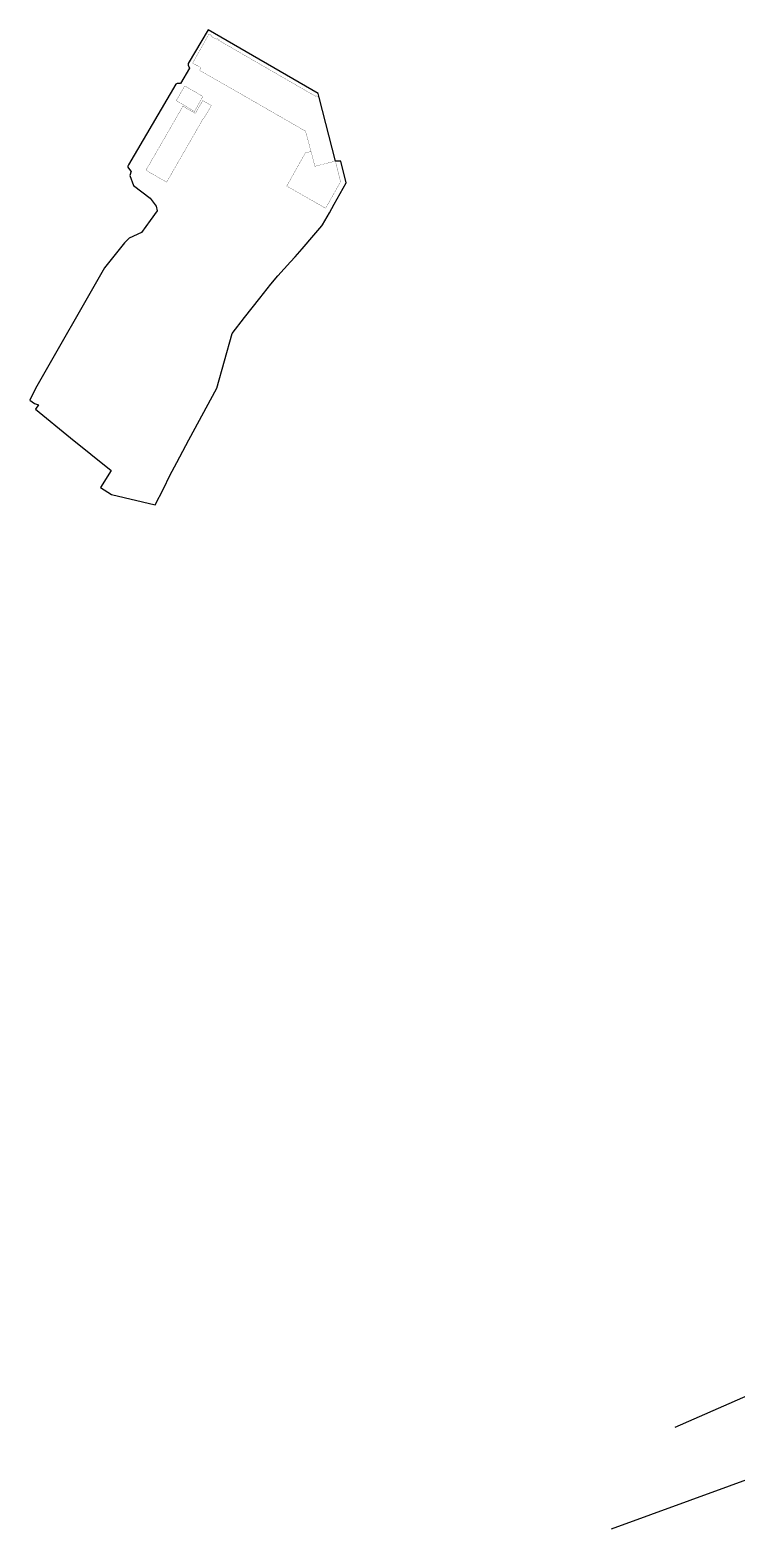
# Model space of a CAD drawing. Header units: millimetres. Extents: x 216654360 to 218309126, y 218099985 to 219647706.
# Drawn here: x 216654360 to 216967176, y 218983537 to 219647706 of the extents above; entities that cross this region are included whole.
import ezdxf

# ---------------------------------------------------------------- set-up
doc = ezdxf.new("R2010")
doc.units = ezdxf.units.MM
doc.header["$LTSCALE"] = 1000
doc.layers.add('_TCH_WIPEOUT', color=7, linetype='Continuous')
doc.layers.add('测绘建筑物外轮廓', color=50, linetype='Continuous')
doc.layers.add('A-ANNO-REVC', color=6, linetype='Continuous', plot=False)

msp = doc.modelspace()

# ---------------------------------------------------------------- linework, layer by layer
at = {"layer": 'A-ANNO-REVC'}
for points in [[(217232542, 219156773), (216940057, 219028504)], [(217276202, 219116300), (216911929, 218983537)]]:
    msp.add_lwpolyline(points, dxfattribs=at)
at = {"layer": '测绘建筑物外轮廓', "color": 6}
msp.add_lwpolyline([(216782108, 219619558), (216733334, 219647706), (216724455, 219632808), (216724390, 219632152), (216725030, 219630818), (216721064, 219624021), (216719533, 219624000), (216719008, 219623662), (216698003, 219587954), (216697779, 219587417), (216697675, 219586871), (216698873, 219585303), (216699185, 219585083), (216698593, 219583272), (216700253, 219578773), (216707613, 219573197), (216710303, 219569646), (216710718, 219567638), (216707604, 219563244), (216703801, 219557969), (216698317, 219555409), (216696246, 219553396), (216687382, 219542392), (216656855, 219488921), (216654360, 219483754), (216656361, 219482222), (216658181, 219481599), (216656855, 219479703), (216672248, 219467036), (216690350, 219452465), (216685538, 219444931), (216690500, 219441884), (216709820, 219437336), (216713527, 219444437), (216716334, 219450328), (216719458, 219456115), (216724774, 219466068), (216737126, 219489067), (216743983, 219513228), (216749464, 219520253), (216756238, 219528853), (216761089, 219535042), (216764147, 219538761), (216769852, 219544973), (216771897, 219547187), (216774902, 219550704), (216780140, 219556777), (216783657, 219560878), (216783954, 219561314), (216786995, 219566722), (216789127, 219570514), (216794458, 219579914), (216792014, 219589556), (216789658, 219589625), (216782557, 219617778), (216782092, 219619623)], dxfattribs=at)
at = {"layer": '测绘建筑物外轮廓', "const_width": 100}
for points in [[(216729486, 219629827), (216745767, 219620526), (216776478, 219602856), (216780610, 219587315), (216789664, 219589601), (216782557, 219617778), (216781078, 219618642), (216780893, 219618321), (216738016, 219643098), (216738136, 219643336), (216737206, 219643871), (216737005, 219643548), (216734735, 219644844), (216734927, 219645186), (216733659, 219645898), (216726401, 219632989), (216730170, 219631012)], [(216722916, 219622927), (216730968, 219618269), (216727236, 219611625), (216719177, 219616384)], [(216730908, 219616437), (216734711, 219614196), (216731120, 219608102), (216730975, 219608186), (216714901, 219580275), (216705749, 219585571), (216722115, 219613927), (216727622, 219610748)]]:
    msp.add_lwpolyline(points, close=True, dxfattribs=at)
msp.add_lwpolyline([(216789664, 219589601), (216791971, 219580460), (216785341, 219568721), (216768120, 219578546), (216776336, 219593201), (216778854, 219593920)], dxfattribs=at)

# ---------------------------------------------------------------- next in the draw order: wipeouts: each hides what was drawn before it
for points in [[(216759706, 219622528), (216758569, 219620557), (216760937, 219619191), (216762074, 219621161)], [(216724933, 219620197), (216723796, 219618227), (216726164, 219616860), (216727301, 219618831)], [(216718914, 219600443), (216717777, 219598473), (216720145, 219597107), (216721282, 219599077)], [(216778986, 219582259), (216777848, 219580289), (216780216, 219578923), (216781353, 219580893)], [(216739748, 219547557), (216738611, 219545587), (216740979, 219544220), (216742116, 219546190)]]:
    msp.add_wipeout(points).dxf.layer = '_TCH_WIPEOUT'

# ---------------------------------------------------------------- next in the draw order: wipeouts: each hides what was drawn before it
for points in [[(216723488, 219618074), (216722851, 219616970), (216725482, 219615452), (216726119, 219616555)], [(216757808, 219620665), (216757171, 219619562), (216760708, 219617521), (216761344, 219618624)], [(216717200, 219598475), (216716563, 219597371), (216719732, 219595543), (216720368, 219596646)], [(216777243, 219580307), (216776606, 219579204), (216779831, 219577342), (216780468, 219578446)], [(216737638, 219545817), (216737001, 219544714), (216740962, 219542428), (216741599, 219543531)]]:
    msp.add_wipeout(points).dxf.layer = '_TCH_WIPEOUT'

# ---------------------------------------------------------------- next in the draw order: wipeouts: each hides what was drawn before it
for points in [[(216759706, 219622528), (216758569, 219620557), (216760937, 219619191), (216762074, 219621161)], [(216724933, 219620197), (216723796, 219618227), (216726164, 219616860), (216727301, 219618831)], [(216718914, 219600443), (216717777, 219598473), (216720145, 219597107), (216721282, 219599077)], [(216778986, 219582259), (216777848, 219580289), (216780216, 219578923), (216781353, 219580893)], [(216739748, 219547557), (216738611, 219545587), (216740979, 219544220), (216742116, 219546190)]]:
    msp.add_wipeout(points).dxf.layer = '_TCH_WIPEOUT'

# ---------------------------------------------------------------- next in the draw order: wipeouts: each hides what was drawn before it
for points in [[(216723488, 219618074), (216722851, 219616970), (216725482, 219615452), (216726119, 219616555)], [(216757808, 219620665), (216757171, 219619562), (216760708, 219617521), (216761344, 219618624)], [(216717200, 219598475), (216716563, 219597371), (216719732, 219595543), (216720368, 219596646)], [(216777243, 219580307), (216776606, 219579204), (216779831, 219577342), (216780468, 219578446)], [(216737638, 219545817), (216737001, 219544714), (216740962, 219542428), (216741599, 219543531)]]:
    msp.add_wipeout(points).dxf.layer = '_TCH_WIPEOUT'

doc.saveas('drawing.dxf')
